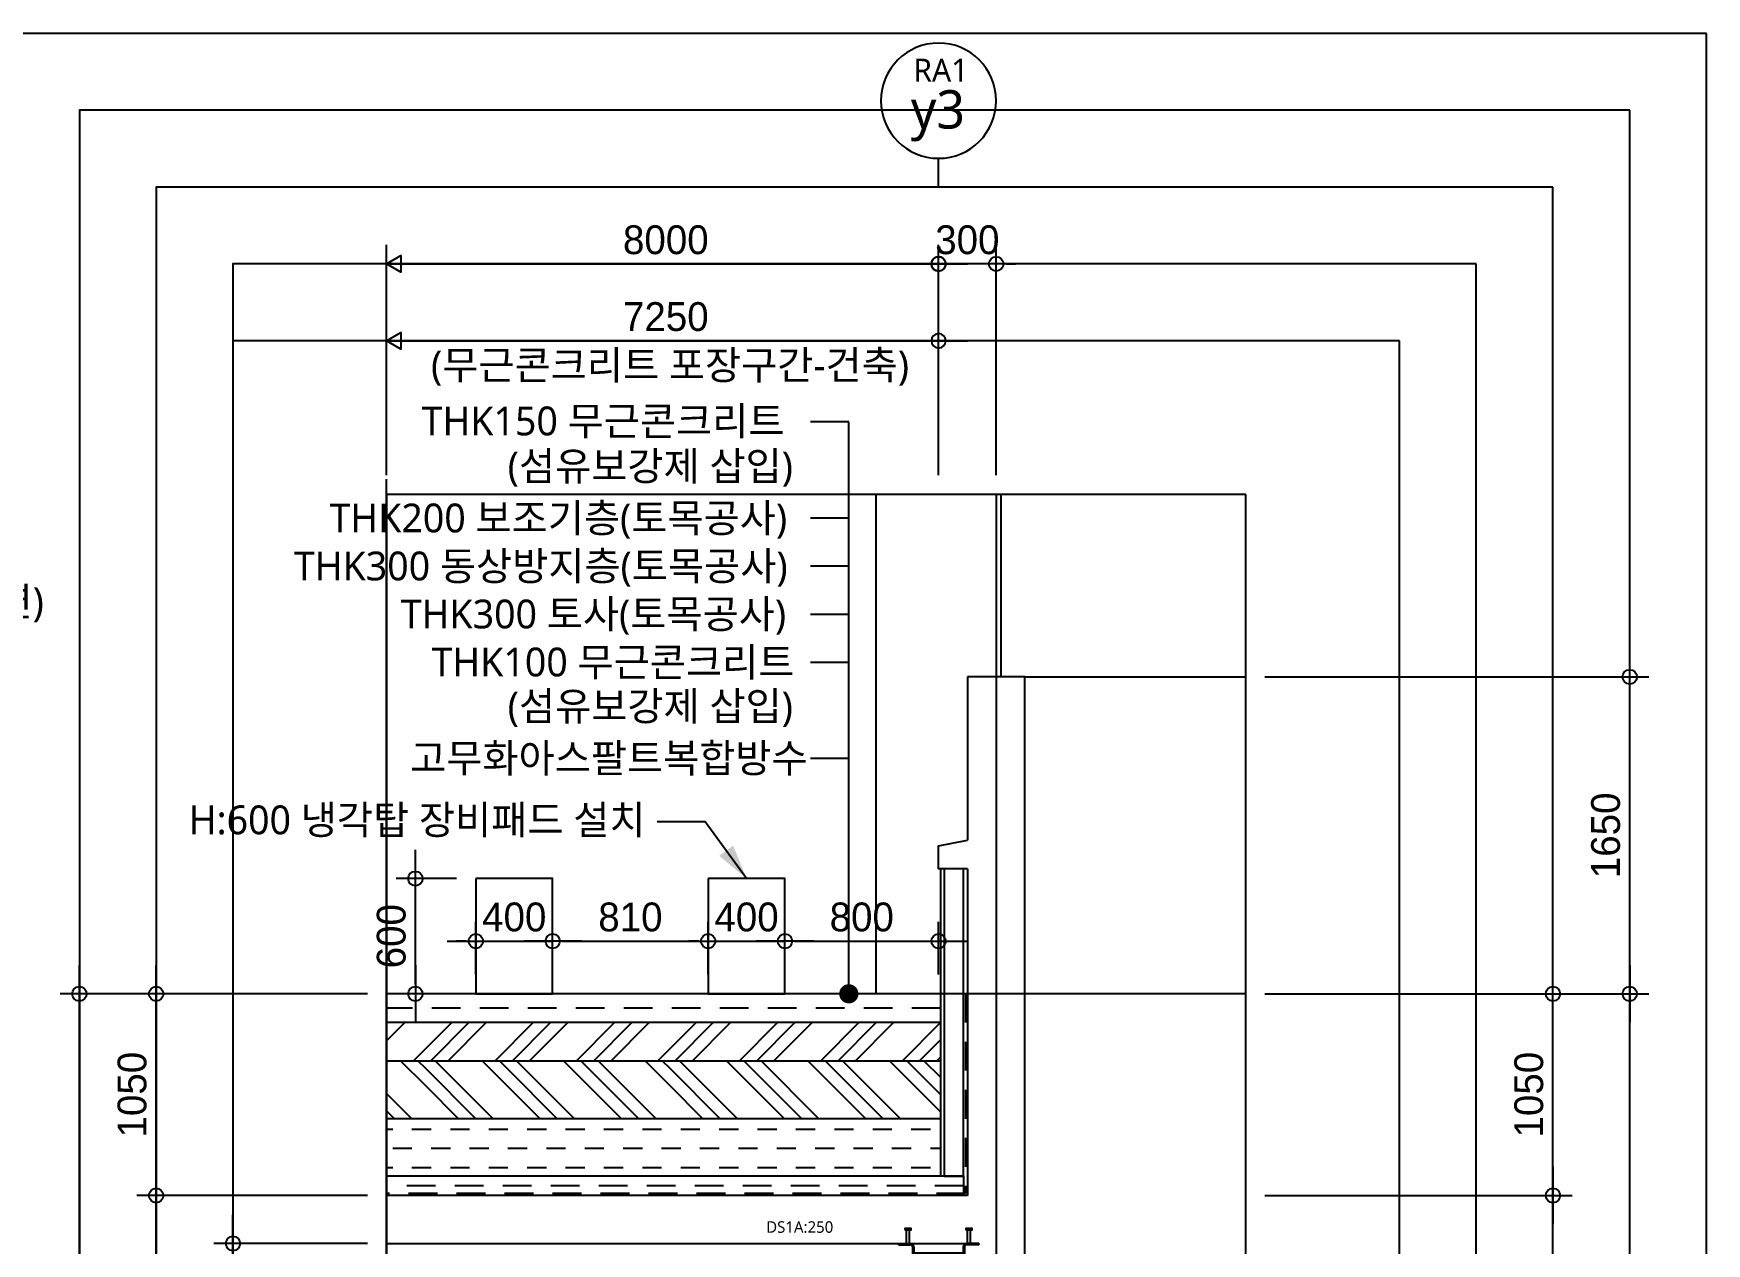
# Model space of a CAD drawing. Header units: millimetres. Extents: x 43197023 to 43466355, y 1341521 to 1420690.
# Drawn here: x 43454109 to 43462823, y 1362140 to 1368440 of the extents above; entities that cross this region are included whole.
import ezdxf
from ezdxf.enums import TextEntityAlignment as Align

# ---------------------------------------------------------------- set-up
doc = ezdxf.new("R2010")
doc.units = ezdxf.units.MM
doc.header["$LTSCALE"] = 1000
doc.header["$MEASUREMENT"] = 0
doc.header["$PDSIZE"] = -10
for name, pattern in [('CEN', [62, 60, -1, 0, -1]), ('HID', [2.5, 1.5, -1]), ('HIDDEN', [2, 1, -1])]:
    doc.linetypes.add(name, pattern=pattern)
doc.layers.get('0').update_dxf_attribs({"linetype": 'CONTINUOUS'})
doc.layers.get('Defpoints').update_dxf_attribs({"color": 171, "linetype": 'CONTINUOUS'})
for name, color, linetype in [('251', 251, 'CONTINUOUS'), ('BOLT', 6, 'CONTINUOUS'), ('cen', 1, 'CONTINUOUS'), ('Center(AR)', 30, 'CEN'), ('CON', 2, 'CONTINUOUS'), ('ELE-6', 8, 'CONTINUOUS'), ('FIN', 9, 'CONTINUOUS'), ('HAT-252', 252, 'CONTINUOUS'), ('HF', 3, 'CONTINUOUS'), ('LED', 7, 'CONTINUOUS'), ('NDIM', 7, 'CONTINUOUS'), ('plate', 8, 'CONTINUOUS'), ('STUD', 6, 'CONTINUOUS'), ('SYM', 7, 'CONTINUOUS'), ('SYM(AXIS)', 7, 'CONTINUOUS'), ('TEXT(AXIS)', 2, 'CONTINUOUS'), ('TEXT(MIN)', 7, 'CONTINUOUS'), ('WALL', 3, 'CONTINUOUS'), ('wire-meshes', 1, 'CONTINUOUS')]:
    doc.layers.add(name, color=color, linetype=linetype)
doc.styles.add('CGS', font='cgse', dxfattribs={"bigfont": 'cgs'})
doc.styles.add('TE', font='malgun_0.ttf')
doc.styles.add('나눔바른고딕', font='NanumBarunGothic.ttf')
doc.dimstyles.new('NDIM 1200', dxfattribs={"dimscale": 500, "dimtxt": 3, "dimasz": 1, "dimexe": 2, "dimexo": 2, "dimgap": 1, "dimtad": 1, "dimdec": 0, "dimdsep": 46, "dimtxsty": 'CGS', "dimblk": 'DOT0', "dimcen": 1, "dimdle": 8, "dimclrd": 2, "dimclre": 2, "dimclrt": 2, "dimadec": 0, "dimazin": 0, "dimtfac": 1, "dimtdec": 0, "dimtix": 1, "dimtmove": 2, "dimatfit": 3, "dimldrblk": 'DOT0', "dimfxl": 1, "dimtolj": 1, "dimtzin": 0, "dimlwd": -1, "dimlwe": -1, "dimarcsym": 0})

# ---------------------------------------------------------------- blocks, each defined once
blk = doc.blocks.new('*U425')
at = {"layer": 'BOLT'}
for p, q in [((-20, 0), (20, 0)), ((-20, 0), (-20, -4.5)), ((-17, 18), (17, 18)), ((20, 0), (20, -4.5)), ((-20, -4.5), (20, -4.5)), ((-18, -18.8), (-18, -6.2)), ((-13.5, -4.5), (13.5, -4.5)), ((-13.5, -20.5), (13.5, -20.5)), ((-10, -20.5), (-10, -31.2)), ((-10, -31.2), (-8, -33.2)), ((-10, -31.2), (10, -31.2)), ((-9, -18.8), (-9, -6.2)), ((-8, -33.2), (8, -33.2)), ((10, -31.2), (8, -33.2)), ((9, -18.8), (9, -6.2)), ((10, -20.5), (10, -31.2)), ((18, -18.8), (18, -6.2))]:
    blk.add_line(p, q, dxfattribs=at)
at = {"layer": 'BOLT', "linetype": 'HIDDEN'}
for p, q in [((-10, 18), (-10, 0)), ((10, 18), (10, 0))]:
    blk.add_line(p, q, dxfattribs=at)
at = {"layer": 'BOLT'}
for centre, radius, start, end in [((0, 13.3), 17.6, 15.51871, 164.48129), ((-13.5, -11.2), 6.71, 47.89655, 132.10345), ((-13.5, -13.8), 6.71, 227.89655, 312.10345), ((0, -28.7), 24.2, 68.21321, 111.78679), ((0, 3.7), 24.2, 248.21321, 291.78679), ((13.5, -11.2), 6.71, 47.89655, 132.10345), ((13.5, -13.8), 6.71, 227.89655, 312.10345)]:
    blk.add_arc(centre, radius, start, end, dxfattribs=at)
at = {"layer": 'cen'}
blk.add_line((0, 35.8), (0, -38.3), dxfattribs=at)
blk = doc.blocks.new('SB16')
at = {"layer": 'STUD'}
for p, q in [((-8, 0), (-8, 70)), ((8, 0), (8, 70))]:
    blk.add_line(p, q, dxfattribs=at)
blk.add_lwpolyline([(-14.5, 70), (-14.5, 80), (14.5, 80), (14.5, 70)], close=True, dxfattribs=at)
blk = doc.blocks.new('*U427')
at = {"layer": 'Defpoints'}
blk.add_point((0, 0), dxfattribs=at)
at = {"layer": 'HF'}
for p, q in [((-209, 0), (-147, 0)), ((-209, 0), (-209, -6)), ((209, 0), (147, 0)), ((209, 0), (209, -6)), ((-209, -6), (-147, -6)), ((-135, -18), (-135, -582)), ((-129, -18), (-129, -582)), ((129, -18), (129, -582)), ((135, -18), (135, -582)), ((209, -6), (147, -6)), ((-117, -594), (-55, -594)), ((-117, -600), (-55, -600)), ((-117, -606), (-55, -606)), ((-55, -594), (-55, -600)), ((-55, -600), (-55, -606)), ((117, -594), (55, -594)), ((55, -594), (55, -600)), ((117, -600), (55, -600)), ((55, -600), (55, -606)), ((117, -606), (55, -606)), ((-135, -618), (-135, -682)), ((-129, -618), (-129, -682)), ((-117, -694), (117, -694)), ((129, -618), (129, -682)), ((135, -618), (135, -682)), ((-117, -700), (117, -700))]:
    blk.add_line(p, q, dxfattribs=at)
for centre, radius, start, end in [((-147, -18), 18, 360, 450), ((147, -18), 18, 90, 180), ((-147, -18), 12, 360, 450), ((147, -18), 12, 90, 180), ((-117, -582), 18, 180, 270), ((-117, -618), 18, 90, 180), ((-117, -582), 12, 180, 270), ((-117, -618), 12, 90, 180), ((117, -582), 12, 270, 360), ((117, -582), 18, 270, 360), ((117, -618), 18, 0, 90), ((117, -618), 12, 0, 90), ((-117, -682), 18, 180, 270), ((-117, -682), 12, 180, 270), ((117, -682), 12, 270, 360), ((117, -682), 18, 270, 360)]:
    blk.add_arc(centre, radius, start, end, dxfattribs=at)
blk = doc.blocks.new('HG16-SEC')
at = {"layer": 'plate'}
for p, q in [((129, -50), (-129, -50)), ((129, -54), (-129, -54)), ((129, -100), (-129, -100)), ((-105, -594), (-105, -519)), ((-105, -519), (105, -519)), ((105, -594), (105, -519))]:
    blk.add_line(p, q, dxfattribs=at)
for points in [[(-105, -588), (105, -588)], [(105, -594), (-105, -594)]]:
    blk.add_lwpolyline(points, dxfattribs=at)
at = {"layer": 'BOLT', "rotation": 180}
for p in [(-80, -588), (80, -588)]:
    blk.add_blockref('*U425', p, dxfattribs=at)
at = {"layer": 'HF'}
blk.add_blockref('*U427', (0, 0), dxfattribs=at)
at = {"layer": 'STUD'}
for p in [(-159, 0), (159, 0)]:
    blk.add_blockref('SB16', p, dxfattribs=at)
at = {"layer": 'Defpoints', "style": 'TE'}
blk.add_text('HG16', height=60, dxfattribs=at).set_placement((-6.2, -393), align=Align.BOTTOM_CENTER)
at = {"layer": 'Defpoints', "style": 'TE', "width": 0.6}
blk.add_text('HF-700x270x8-A', height=60, dxfattribs=at).set_placement((-15.4, -476.3), align=Align.BOTTOM_CENTER)
blk = doc.blocks.new('DOT0')
blk.add_line((-3, 0), (3, 0))
at = {"color": 6}
blk.add_circle((0, 0), 0.75, dxfattribs=at)
blk = doc.blocks.new('*D430')
at = {"layer": 'Defpoints', "color": 0, "ltscale": 0.4, "transparency": 16777216}
for p in [(43455148.4, 1362140.2), (43455948.4, 1362140.2), (43455948.4, 1361040.2)]:
    blk.add_point(p, dxfattribs=at)
at = {"layer": 'NDIM', "ltscale": 0.4, "transparency": 16777216}
for p, q in [((43455848.4, 1362140.2), (43455048.4, 1362140.2)), ((43455148.4, 1361090.2), (43455148.4, 1362090.2)), ((43455848.4, 1361040.2), (43455048.4, 1361040.2))]:
    blk.add_line(p, q, dxfattribs=at)
at = {"layer": 'NDIM', "ltscale": 0.4, "transparency": 16777216, "xscale": 50, "yscale": 50, "zscale": 50}
for p, rotation in [((43455148.4, 1362140.2), 90), ((43455148.4, 1361040.2), 270)]:
    blk.add_blockref('DOT0', p, dxfattribs=dict(at, rotation=rotation))
at = {"layer": 'NDIM', "ltscale": 0.4, "transparency": 16777216, "insert": (43455023.4, 1361590.2), "char_height": 150, "attachment_point": 5, "rotation": 90, "style": 'CGS'}
blk.add_mtext('\\A1;1100', dxfattribs=at)
blk = doc.blocks.new('*D431')
at = {"layer": 'Defpoints', "color": 0, "ltscale": 0.4, "transparency": 16777216}
for p in [(43460423.4, 1363440.2), (43462423.4, 1363440.2), (43460423.4, 1353040.2)]:
    blk.add_point(p, dxfattribs=at)
at = {"layer": 'NDIM', "ltscale": 0.4, "transparency": 16777216}
for p, q in [((43460523.4, 1363440.2), (43462523.4, 1363440.2)), ((43462423.4, 1353090.2), (43462423.4, 1363390.2)), ((43460523.4, 1353040.2), (43462523.4, 1353040.2))]:
    blk.add_line(p, q, dxfattribs=at)
at = {"layer": 'NDIM', "ltscale": 0.4, "transparency": 16777216, "xscale": 50, "yscale": 50, "zscale": 50}
for p, rotation in [((43462423.4, 1363440.2), 90), ((43462423.4, 1353040.2), 270)]:
    blk.add_blockref('DOT0', p, dxfattribs=dict(at, rotation=rotation))
at = {"layer": 'NDIM', "ltscale": 0.4, "transparency": 16777216, "insert": (43462298.4, 1358240.2), "char_height": 150, "attachment_point": 5, "rotation": 90, "style": 'CGS'}
blk.add_mtext('\\A1;10400', dxfattribs=at)
blk = doc.blocks.new('*D432')
at = {"layer": 'Defpoints', "color": 0, "ltscale": 0.4, "transparency": 16777216}
for p in [(43460423.4, 1362390.2), (43462023.4, 1362390.2), (43460423.4, 1353040.2)]:
    blk.add_point(p, dxfattribs=at)
at = {"layer": 'NDIM', "ltscale": 0.4, "transparency": 16777216}
for p, q in [((43460523.4, 1362390.2), (43462123.4, 1362390.2)), ((43462023.4, 1353090.2), (43462023.4, 1362340.2)), ((43460523.4, 1353040.2), (43462123.4, 1353040.2))]:
    blk.add_line(p, q, dxfattribs=at)
at = {"layer": 'NDIM', "ltscale": 0.4, "transparency": 16777216, "xscale": 50, "yscale": 50, "zscale": 50}
for p, rotation in [((43462023.4, 1362390.2), 90), ((43462023.4, 1353040.2), 270)]:
    blk.add_blockref('DOT0', p, dxfattribs=dict(at, rotation=rotation))
at = {"layer": 'NDIM', "ltscale": 0.4, "transparency": 16777216, "insert": (43461898.4, 1357715.2), "char_height": 150, "attachment_point": 5, "rotation": 90, "style": 'CGS'}
blk.add_mtext('\\A1;9350', dxfattribs=at)
blk = doc.blocks.new('*D433')
at = {"layer": 'Defpoints', "color": 0, "ltscale": 0.4, "transparency": 16777216}
for p in [(43460423.4, 1363440.2), (43462023.4, 1363440.2), (43460423.4, 1362390.2)]:
    blk.add_point(p, dxfattribs=at)
at = {"layer": 'NDIM', "ltscale": 0.4, "transparency": 16777216}
for p, q in [((43460523.4, 1363440.2), (43462123.4, 1363440.2)), ((43462023.4, 1362440.2), (43462023.4, 1363390.2)), ((43460523.4, 1362390.2), (43462123.4, 1362390.2))]:
    blk.add_line(p, q, dxfattribs=at)
at = {"layer": 'NDIM', "ltscale": 0.4, "transparency": 16777216, "xscale": 50, "yscale": 50, "zscale": 50}
for p, rotation in [((43462023.4, 1363440.2), 90), ((43462023.4, 1362390.2), 270)]:
    blk.add_blockref('DOT0', p, dxfattribs=dict(at, rotation=rotation))
at = {"layer": 'NDIM', "ltscale": 0.4, "transparency": 16777216, "insert": (43461898.4, 1362915.2), "char_height": 150, "attachment_point": 5, "rotation": 90, "style": 'CGS'}
blk.add_mtext('\\A1;1050', dxfattribs=at)
blk = doc.blocks.new('*D435')
at = {"layer": 'Defpoints', "color": 0, "ltscale": 0.4, "transparency": 16777216}
for p in [(43460423.4, 1365090.2), (43462423.4, 1365090.2), (43460423.4, 1363440.2)]:
    blk.add_point(p, dxfattribs=at)
at = {"layer": 'NDIM', "ltscale": 0.4, "transparency": 16777216}
for p, q in [((43460523.4, 1365090.2), (43462523.4, 1365090.2)), ((43462423.4, 1363490.2), (43462423.4, 1365040.2)), ((43460523.4, 1363440.2), (43462523.4, 1363440.2))]:
    blk.add_line(p, q, dxfattribs=at)
at = {"layer": 'NDIM', "ltscale": 0.4, "transparency": 16777216, "xscale": 50, "yscale": 50, "zscale": 50}
for p, rotation in [((43462423.4, 1365090.2), 90), ((43462423.4, 1363440.2), 270)]:
    blk.add_blockref('DOT0', p, dxfattribs=dict(at, rotation=rotation))
at = {"layer": 'NDIM', "ltscale": 0.4, "transparency": 16777216, "insert": (43462298.4, 1364265.2), "char_height": 150, "attachment_point": 5, "rotation": 90, "style": 'CGS'}
blk.add_mtext('\\A1;1650', dxfattribs=at)
blk = doc.blocks.new('*D436')
at = {"layer": 'Defpoints', "color": 0, "ltscale": 0.4, "transparency": 16777216}
for p in [(43454348.4, 1363440.2), (43455948.4, 1363440.2), (43455948.4, 1353040.2)]:
    blk.add_point(p, dxfattribs=at)
at = {"layer": 'NDIM', "ltscale": 0.4, "transparency": 16777216}
for p, q in [((43455848.4, 1363440.2), (43454248.4, 1363440.2)), ((43454348.4, 1353090.2), (43454348.4, 1363390.2)), ((43455848.4, 1353040.2), (43454248.4, 1353040.2))]:
    blk.add_line(p, q, dxfattribs=at)
at = {"layer": 'NDIM', "ltscale": 0.4, "transparency": 16777216, "xscale": 50, "yscale": 50, "zscale": 50}
for p, rotation in [((43454348.4, 1363440.2), 90), ((43454348.4, 1353040.2), 270)]:
    blk.add_blockref('DOT0', p, dxfattribs=dict(at, rotation=rotation))
at = {"layer": 'NDIM', "ltscale": 0.4, "transparency": 16777216, "insert": (43454223.4, 1358240.2), "char_height": 150, "attachment_point": 5, "rotation": 90, "style": 'CGS'}
blk.add_mtext('\\A1;10400', dxfattribs=at)
blk = doc.blocks.new('*D437')
at = {"layer": 'Defpoints', "color": 0, "ltscale": 0.4, "transparency": 16777216}
for p in [(43454748.4, 1362390.2), (43455948.4, 1362390.2), (43455948.4, 1353040.2)]:
    blk.add_point(p, dxfattribs=at)
at = {"layer": 'NDIM', "ltscale": 0.4, "transparency": 16777216}
for p, q in [((43455848.4, 1362390.2), (43454648.4, 1362390.2)), ((43454748.4, 1353090.2), (43454748.4, 1362340.2)), ((43455848.4, 1353040.2), (43454648.4, 1353040.2))]:
    blk.add_line(p, q, dxfattribs=at)
at = {"layer": 'NDIM', "ltscale": 0.4, "transparency": 16777216, "xscale": 50, "yscale": 50, "zscale": 50}
for p, rotation in [((43454748.4, 1362390.2), 90), ((43454748.4, 1353040.2), 270)]:
    blk.add_blockref('DOT0', p, dxfattribs=dict(at, rotation=rotation))
at = {"layer": 'NDIM', "ltscale": 0.4, "transparency": 16777216, "insert": (43454623.4, 1357715.2), "char_height": 150, "attachment_point": 5, "rotation": 90, "style": 'CGS'}
blk.add_mtext('\\A1;9350', dxfattribs=at)
blk = doc.blocks.new('*D438')
at = {"layer": 'Defpoints', "color": 0, "ltscale": 0.4, "transparency": 16777216}
for p in [(43454748.4, 1363440.2), (43455948.4, 1363440.2), (43455948.4, 1362390.2)]:
    blk.add_point(p, dxfattribs=at)
at = {"layer": 'NDIM', "ltscale": 0.4, "transparency": 16777216}
for p, q in [((43455848.4, 1363440.2), (43454648.4, 1363440.2)), ((43454748.4, 1362440.2), (43454748.4, 1363390.2)), ((43455848.4, 1362390.2), (43454648.4, 1362390.2))]:
    blk.add_line(p, q, dxfattribs=at)
at = {"layer": 'NDIM', "ltscale": 0.4, "transparency": 16777216, "xscale": 50, "yscale": 50, "zscale": 50}
for p, rotation in [((43454748.4, 1363440.2), 90), ((43454748.4, 1362390.2), 270)]:
    blk.add_blockref('DOT0', p, dxfattribs=dict(at, rotation=rotation))
at = {"layer": 'NDIM', "ltscale": 0.4, "transparency": 16777216, "insert": (43454623.4, 1362915.2), "char_height": 150, "attachment_point": 5, "rotation": 90, "style": 'CGS'}
blk.add_mtext('\\A1;1050', dxfattribs=at)
blk = doc.blocks.new('A$C2F20087E')
at = {"layer": 'SYM(AXIS)'}
blk.add_line((600, 0), (600, 300), dxfattribs=at)
blk.add_circle((600, 900), 600, dxfattribs=at)
blk = doc.blocks.new('*D439')
at = {"layer": 'Defpoints', "color": 0, "ltscale": 0.4, "transparency": 16777216}
for p in [(43458823.4, 1367240.2), (43458823.4, 1366040.2), (43459123.4, 1366040.2)]:
    blk.add_point(p, dxfattribs=at)
at = {"layer": 'NDIM', "ltscale": 0.4, "transparency": 16777216}
for p, q in [((43458823.4, 1366140.2), (43458823.4, 1367340.2)), ((43459123.4, 1366140.2), (43459123.4, 1367340.2)), ((43458773.4, 1367240.2), (43458723.4, 1367240.2)), ((43459123.4, 1367240.2), (43458823.4, 1367240.2)), ((43459173.4, 1367240.2), (43459223.4, 1367240.2))]:
    blk.add_line(p, q, dxfattribs=at)
at = {"layer": 'NDIM', "ltscale": 0.4, "transparency": 16777216, "xscale": 50, "yscale": 50, "zscale": 50}
blk.add_blockref('DOT0', (43458823.4, 1367240.2), dxfattribs=at)
at = {"layer": 'NDIM', "ltscale": 0.4, "transparency": 16777216, "xscale": 50, "yscale": 50, "zscale": 50, "rotation": 180}
blk.add_blockref('DOT0', (43459123.4, 1367240.2), dxfattribs=at)
at = {"layer": 'NDIM', "ltscale": 0.4, "transparency": 16777216, "insert": (43458973.4, 1367365.2), "char_height": 150, "attachment_point": 5, "style": 'CGS'}
blk.add_mtext('\\A1;300', dxfattribs=at)
blk = doc.blocks.new('*D443')
at = {"layer": 'Defpoints', "color": 0, "ltscale": 0.4, "transparency": 16777216}
for p in [(43458023.4, 1363714.5), (43457623.4, 1363440.2), (43458023.4, 1363440.2)]:
    blk.add_point(p, dxfattribs=at)
at = {"layer": 'NDIM', "ltscale": 0.4, "transparency": 16777216}
for p, q in [((43457623.4, 1363540.2), (43457623.4, 1363814.5)), ((43458023.4, 1363540.2), (43458023.4, 1363814.5)), ((43457573.4, 1363714.5), (43457523.4, 1363714.5)), ((43457623.4, 1363714.5), (43458023.4, 1363714.5)), ((43458073.4, 1363714.5), (43458123.4, 1363714.5))]:
    blk.add_line(p, q, dxfattribs=at)
at = {"layer": 'NDIM', "ltscale": 0.4, "transparency": 16777216, "xscale": 50, "yscale": 50, "zscale": 50}
blk.add_blockref('DOT0', (43457623.4, 1363714.5), dxfattribs=at)
at = {"layer": 'NDIM', "ltscale": 0.4, "transparency": 16777216, "xscale": 50, "yscale": 50, "zscale": 50, "rotation": 180}
blk.add_blockref('DOT0', (43458023.4, 1363714.5), dxfattribs=at)
at = {"layer": 'NDIM', "ltscale": 0.4, "transparency": 16777216, "insert": (43457823.4, 1363839.5), "char_height": 150, "attachment_point": 5, "style": 'CGS'}
blk.add_mtext('\\A1;400', dxfattribs=at)
blk = doc.blocks.new('*D444')
at = {"layer": 'Defpoints', "color": 0, "ltscale": 0.4, "transparency": 16777216}
for p in [(43457623.4, 1363714.5), (43456813.4, 1363440.2), (43457623.4, 1363440.2)]:
    blk.add_point(p, dxfattribs=at)
at = {"layer": 'NDIM', "ltscale": 0.4, "transparency": 16777216}
for p, q in [((43456813.4, 1363540.2), (43456813.4, 1363814.5)), ((43457623.4, 1363540.2), (43457623.4, 1363814.5)), ((43456863.4, 1363714.5), (43457573.4, 1363714.5))]:
    blk.add_line(p, q, dxfattribs=at)
at = {"layer": 'NDIM', "ltscale": 0.4, "transparency": 16777216, "xscale": 50, "yscale": 50, "zscale": 50, "rotation": 180}
blk.add_blockref('DOT0', (43456813.4, 1363714.5), dxfattribs=at)
at = {"layer": 'NDIM', "ltscale": 0.4, "transparency": 16777216, "xscale": 50, "yscale": 50, "zscale": 50}
blk.add_blockref('DOT0', (43457623.4, 1363714.5), dxfattribs=at)
at = {"layer": 'NDIM', "ltscale": 0.4, "transparency": 16777216, "insert": (43457218.4, 1363839.5), "char_height": 150, "attachment_point": 5, "style": 'CGS'}
blk.add_mtext('\\A1;810', dxfattribs=at)
blk = doc.blocks.new('*D445')
at = {"layer": 'Defpoints', "color": 0, "ltscale": 0.4, "transparency": 16777216}
for p in [(43456813.4, 1363714.5), (43456413.4, 1363440.2), (43456813.4, 1363440.2)]:
    blk.add_point(p, dxfattribs=at)
at = {"layer": 'NDIM', "ltscale": 0.4, "transparency": 16777216}
for p, q in [((43456413.4, 1363540.2), (43456413.4, 1363814.5)), ((43456813.4, 1363540.2), (43456813.4, 1363814.5)), ((43456363.4, 1363714.5), (43456313.4, 1363714.5)), ((43456413.4, 1363714.5), (43456813.4, 1363714.5)), ((43456863.4, 1363714.5), (43456913.4, 1363714.5))]:
    blk.add_line(p, q, dxfattribs=at)
at = {"layer": 'NDIM', "ltscale": 0.4, "transparency": 16777216, "xscale": 50, "yscale": 50, "zscale": 50}
blk.add_blockref('DOT0', (43456413.4, 1363714.5), dxfattribs=at)
at = {"layer": 'NDIM', "ltscale": 0.4, "transparency": 16777216, "xscale": 50, "yscale": 50, "zscale": 50, "rotation": 180}
blk.add_blockref('DOT0', (43456813.4, 1363714.5), dxfattribs=at)
at = {"layer": 'NDIM', "ltscale": 0.4, "transparency": 16777216, "insert": (43456613.4, 1363839.5), "char_height": 150, "attachment_point": 5, "style": 'CGS'}
blk.add_mtext('\\A1;400', dxfattribs=at)
blk = doc.blocks.new('*D446')
at = {"layer": 'Defpoints', "color": 0, "ltscale": 0.4, "transparency": 16777216}
for p in [(43456098.4, 1364040.2), (43456413.4, 1364040.2), (43456413.4, 1363440.2)]:
    blk.add_point(p, dxfattribs=at)
at = {"layer": 'NDIM', "ltscale": 0.4, "transparency": 16777216}
for p, q in [((43456313.4, 1364040.2), (43455998.4, 1364040.2)), ((43456098.4, 1363490.2), (43456098.4, 1363990.2)), ((43456313.4, 1363440.2), (43455998.4, 1363440.2))]:
    blk.add_line(p, q, dxfattribs=at)
at = {"layer": 'NDIM', "ltscale": 0.4, "transparency": 16777216, "xscale": 50, "yscale": 50, "zscale": 50}
for p, rotation in [((43456098.4, 1364040.2), 90), ((43456098.4, 1363440.2), 270)]:
    blk.add_blockref('DOT0', p, dxfattribs=dict(at, rotation=rotation))
at = {"layer": 'NDIM', "ltscale": 0.4, "transparency": 16777216, "insert": (43455973.4, 1363740.2), "char_height": 150, "attachment_point": 5, "rotation": 90, "style": 'CGS'}
blk.add_mtext('\\A1;600', dxfattribs=at)
blk = doc.blocks.new('*D447')
at = {"layer": 'Defpoints', "color": 0, "ltscale": 0.4, "transparency": 16777216}
for p in [(43458823.4, 1363714.5), (43458023.4, 1363440.2), (43458823.4, 1363440.2)]:
    blk.add_point(p, dxfattribs=at)
at = {"layer": 'NDIM', "ltscale": 0.4, "transparency": 16777216}
for p, q in [((43458023.4, 1363540.2), (43458023.4, 1363814.5)), ((43458823.4, 1363540.2), (43458823.4, 1363814.5)), ((43458073.4, 1363714.5), (43458773.4, 1363714.5))]:
    blk.add_line(p, q, dxfattribs=at)
at = {"layer": 'NDIM', "ltscale": 0.4, "transparency": 16777216, "xscale": 50, "yscale": 50, "zscale": 50, "rotation": 180}
blk.add_blockref('DOT0', (43458023.4, 1363714.5), dxfattribs=at)
at = {"layer": 'NDIM', "ltscale": 0.4, "transparency": 16777216, "xscale": 50, "yscale": 50, "zscale": 50}
blk.add_blockref('DOT0', (43458823.4, 1363714.5), dxfattribs=at)
at = {"layer": 'NDIM', "ltscale": 0.4, "transparency": 16777216, "insert": (43458423.4, 1363839.5), "char_height": 150, "attachment_point": 5, "style": 'CGS'}
blk.add_mtext('\\A1;800', dxfattribs=at)

msp = doc.modelspace()

# ---------------------------------------------------------------- hatches: boundary and pattern name
at = {"layer": '251', "ltscale": 10000}
h = msp.add_hatch(dxfattribs=at)
h.set_pattern_fill('DASH', color=256, scale=800)
h.set_pattern_definition([(0, (43388680.71, 1346136.29), (100, 100), [100, -100])])
h.paths.add_polyline_path([(43458833.4, 1362490.2), (43458833.4, 1362790.2), (43455948.4, 1362790.2), (43455948.4, 1362490.2)])
at = {"layer": 'HAT-252', "ltscale": 100}
h = msp.add_hatch(dxfattribs=at)
h.set_pattern_fill('GOST_GROUND', color=256, scale=30)
h.set_pattern_definition([(45, (8309883.84, 2457099.06), (424.2640687, -3e-14), [600]), (45, (8309973.84, 2457099.06), (424.2640687, -3e-14), [600]), (45, (8310063.84, 2457099.06), (424.2640687, -3e-14), [600])])
h.paths.add_polyline_path([(43458833.4, 1363090.2), (43458833.4, 1363290.2), (43455948.4, 1363290.2), (43455948.4, 1363090.2)])
h = msp.add_hatch(dxfattribs=at)
h.set_pattern_fill('GOST_GROUND', color=256, scale=30, angle=90)
h.set_pattern_definition([(135, (43344146.15, 1337081.1), (3e-14, 424.2641), [600]), (135, (43344146.15, 1337171.1), (3e-14, 424.2641), [600]), (135, (43344146.15, 1337261.1), (3e-14, 424.2641), [600])])
h.paths.add_polyline_path([(43458833.4, 1362790.2), (43458833.4, 1363090.2), (43455948.4, 1363090.2), (43455948.4, 1362790.2)])

# ---------------------------------------------------------------- linework, layer by layer
at = {"color": 6}
for points in [[(43455948.4, 1367240.2), (43456023.4, 1367283.5), (43456023.4, 1367196.9)], [(43455948.4, 1366840.2), (43456023.4, 1366883.5), (43456023.4, 1366796.9)]]:
    msp.add_lwpolyline(points, close=True, dxfattribs=at)
at = {"layer": '251', "ltscale": 0.5}
msp.add_line((43458953.4, 1362490.2), (43458953.4, 1362400.2), dxfattribs=at)
for points in [[(43458833.4, 1363090.2), (43455948.4, 1363090.2)], [(43458833.4, 1362790.2), (43455948.4, 1362790.2)], [(43458953.4, 1362490.2), (43455948.4, 1362490.2)]]:
    msp.add_lwpolyline(points, dxfattribs=at)
at = {"layer": 'cen', "ltscale": 5}
msp.add_line((43460423.4, 1363440.2), (43455948.4, 1363440.2), dxfattribs=at)
at = {"layer": 'Center(AR)'}
msp.add_line((43459123.4, 1366040.2), (43459123.4, 1349040.2), dxfattribs=at)
at = {"layer": 'CON', "ltscale": 10000}
for p, q in [((43459273.4, 1365090.2), (43458973.4, 1365090.2)), ((43458973.4, 1365090.2), (43458973.4, 1364240.2)), ((43459273.4, 1361040.2), (43459273.4, 1365090.2)), ((43458973.4, 1364090.2), (43458973.4, 1362390.2)), ((43455948.4, 1362140.2), (43458973.4, 1362140.2))]:
    msp.add_line(p, q, dxfattribs=at)
at = {"layer": 'CON', "ltscale": 1000}
msp.add_line((43458973.4, 1362390.2), (43455948.4, 1362390.2), dxfattribs=at)
at = {"layer": 'CON'}
msp.add_lwpolyline([(43458973.4, 1364090.2), (43458823.4, 1364090.2), (43458823.4, 1364210.2), (43458973.4, 1364240.2)], dxfattribs=at)
at = {"layer": 'Defpoints', "ltscale": 10000}
for points in [[(43462823.4, 1368440.2), (43453948.4, 1368440.2), (43453948.4, 1346640.2), (43462823.4, 1346640.2)], [(43462423.4, 1368040.2), (43454348.4, 1368040.2), (43454348.4, 1347040.2), (43462423.4, 1347040.2)], [(43462023.4, 1367640.2), (43454748.4, 1367640.2), (43454748.4, 1347440.2), (43462023.4, 1347440.2)], [(43461623.4, 1367240.2), (43455148.4, 1367240.2), (43455148.4, 1347840.2), (43461623.4, 1347840.2)], [(43461223.4, 1366840.2), (43455148.4, 1366840.2), (43455148.4, 1348240.2), (43461223.4, 1348240.2)], [(43460423.4, 1366040.2), (43455948.4, 1366040.2), (43455948.4, 1349040.2), (43460423.4, 1349040.2)]]:
    msp.add_lwpolyline(points, close=True, dxfattribs=at)
at = {"layer": 'ELE-6', "ltscale": 10000}
for p, q in [((43458498.4, 1363440.2), (43458498.4, 1366040.2)), ((43459148.4, 1366040.2), (43459148.4, 1365090.2)), ((43459273.4, 1365090.2), (43460423.4, 1365090.2))]:
    msp.add_line(p, q, dxfattribs=at)
at = {"layer": 'FIN', "ltscale": 1000}
msp.add_line((43458833.4, 1364090.2), (43458833.4, 1362490.2), dxfattribs=at)
at = {"layer": 'FIN'}
for points in [[(43456413.4, 1364040.2), (43456413.4, 1363440.2), (43456813.4, 1363440.2), (43456813.4, 1364040.2)], [(43457623.4, 1364040.2), (43457623.4, 1363440.2), (43458023.4, 1363440.2), (43458023.4, 1364040.2)]]:
    msp.add_lwpolyline(points, close=True, dxfattribs=at)
for points in [[(43458833.4, 1363440.2), (43455948.4, 1363440.2)], [(43458833.4, 1363290.2), (43455948.4, 1363290.2)]]:
    msp.add_lwpolyline(points, dxfattribs=at)
at = {"layer": 'HAT-252', "linetype": 'HID', "ltscale": 0.1}
msp.add_lwpolyline([(43458963.4, 1363440.2), (43458963.4, 1362400.2), (43455948.4, 1362400.2)], dxfattribs=at)
at = {"layer": 'LED'}
msp.add_lwpolyline([(43457823.4, 1364040.2), (43457606.9, 1364336.3), (43457356.9, 1364336.3)], dxfattribs=at)
msp.add_solid([(43457823.4, 1364040.2), (43457753.5, 1364212), (43457680.8, 1364158.9)], dxfattribs=at)
at = {"layer": 'NDIM', "ltscale": 0.4}
for p, q in [((43455948.4, 1366140.2), (43455948.4, 1367340.2)), ((43458823.4, 1366140.2), (43458823.4, 1367340.2)), ((43455948.4, 1367240.2), (43458773.4, 1367240.2)), ((43455948.4, 1366840.2), (43458773.4, 1366840.2))]:
    msp.add_line(p, q, dxfattribs=at)
at = {"layer": 'SYM', "color": 8}
msp.add_lwpolyline([(43455948.4, 1348960.2), (43455948.5, 1357490.2), (43455848.4, 1357540.2), (43456048.4, 1357540.2), (43455948.4, 1357590.2), (43455948.4, 1366120.2)], dxfattribs=at)
at = {"layer": 'TEXT(MIN)', "ltscale": 10000}
for p, q in [((43458155.9, 1365917.7), (43458355.9, 1365917.7)), ((43458155.9, 1365667.7), (43458355.9, 1365667.7)), ((43458155.9, 1365417.7), (43458355.9, 1365417.7)), ((43458155.9, 1365167.7), (43458355.9, 1365167.7)), ((43458155.9, 1364667.7), (43458355.9, 1364667.7))]:
    msp.add_line(p, q, dxfattribs=at)
at = {"layer": 'WALL'}
msp.add_lwpolyline([(43458953.4, 1362490.2), (43458953.4, 1364090.2), (43458853.4, 1364090.2), (43458853.4, 1362490.2)], close=True, dxfattribs=at)
at = {"layer": 'wire-meshes', "linetype": 'HID', "ltscale": 0.1}
for points in [[(43458833.4, 1363365.2), (43455948.4, 1363365.2)], [(43458953.4, 1362440.2), (43455948.4, 1362440.2)]]:
    msp.add_lwpolyline(points, dxfattribs=at)

# ---------------------------------------------------------------- block references
at = {"xscale": -0.5000000000000027, "yscale": 0.5000000000000027, "zscale": 0.5000000000000027}
msp.add_blockref('A$C2F20087E', (43459123.4, 1367640.2), dxfattribs=at)
msp.add_blockref('HG16-SEC', (43458823.4, 1362140.2))
at = {"layer": 'NDIM', "ltscale": 0.4, "xscale": -50, "yscale": 50, "zscale": 50, "rotation": 180}
for p in [(43458823.4, 1367240.2), (43458823.4, 1366840.2)]:
    msp.add_blockref('DOT0', p, dxfattribs=at)

# ---------------------------------------------------------------- texts
at = {"layer": 'Defpoints', "style": 'TE'}
msp.add_text('DS1A:250', height=60, dxfattribs=at).set_placement((43458100.3, 1362178.1), align=Align.BOTTOM_CENTER)
at = {"layer": 'NDIM', "ltscale": 0.4, "char_height": 150, "attachment_point": 5, "style": 'CGS'}
for s, insert in [('\\A1;8000', (43457402.8, 1367365.2)), ('\\A1;7250', (43457402.8, 1366965.2))]:
    msp.add_mtext(s, dxfattribs=dict(at, insert=insert))
at = {"layer": 'TEXT(AXIS)', "style": '나눔바른고딕'}
msp.add_text('RA1', height=120, dxfattribs=at).set_placement((43458835.3, 1368249.1), align=Align.MIDDLE_CENTER)
msp.add_text('y3', height=200, dxfattribs=at).set_placement((43458820, 1368012.7), align=Align.MIDDLE)
at = {"layer": 'TEXT(MIN)', "style": '나눔바른고딕'}
for s, p in [('(무근콘크리트 포장구간-건축)', (43456180, 1366713.9)), ('THK150 무근콘크리트', (43456131, 1366422.7)), ('(섬유보강제 삽입)', (43456579.3, 1366188)), ('THK200 보조기층(토목공사)', (43455651.2, 1365917.7)), ('THK300 동상방지층(토목공사)', (43455465.7, 1365667.7)), ('THK75 글래스울 패널(C) (준불연)', (43451361, 1365482.4)), ('THK300 토사(토목공사)', (43456022.4, 1365417.7)), ('THK100 무근콘크리트', (43456182.6, 1365167.7)), ('(섬유보강제 삽입)', (43456579.3, 1364938)), ('고무화아스팔트복합방수', (43456071.1, 1364667.7))]:
    msp.add_text(s, height=150, dxfattribs=at).set_placement(p, align=Align.MIDDLE_LEFT)
msp.add_text('H:600 냉각탑 장비패드 설치', height=150, dxfattribs=at).set_placement((43457297.1, 1364345.9), align=Align.MIDDLE_RIGHT)

# ---------------------------------------------------------------- dimensions: what is measured, and where the dimension line sits
at = {"layer": 'NDIM', "ltscale": 0.4}
for base, p1, p2, angle, picture, middle in [((43458823.4, 1367240.2), (43459123.4, 1366040.2), (43458823.4, 1366040.2), 180, '*D439', (43458973.4, 1367365.2)), ((43462423.4, 1365090.2), (43460423.4, 1363440.2), (43460423.4, 1365090.2), 90, '*D435', (43462298.4, 1364265.2)), ((43456098.4, 1364040.2), (43456413.4, 1363440.2), (43456413.4, 1364040.2), 90, '*D446', (43455973.4, 1363740.2)), ((43454348.4, 1363440.2), (43455948.4, 1353040.2), (43455948.4, 1363440.2), 90, '*D436', (43454223.4, 1358240.2)), ((43454748.4, 1363440.2), (43455948.4, 1362390.2), (43455948.4, 1363440.2), 90, '*D438', (43454623.4, 1362915.2)), ((43462423.4, 1363440.2), (43460423.4, 1353040.2), (43460423.4, 1363440.2), 90, '*D431', (43462298.4, 1358240.2)), ((43462023.4, 1363440.2), (43460423.4, 1362390.2), (43460423.4, 1363440.2), 90, '*D433', (43461898.4, 1362915.2)), ((43454748.4, 1362390.2), (43455948.4, 1353040.2), (43455948.4, 1362390.2), 90, '*D437', (43454623.4, 1357715.2)), ((43462023.4, 1362390.2), (43460423.4, 1353040.2), (43460423.4, 1362390.2), 90, '*D432', (43461898.4, 1357715.2)), ((43455148.4, 1362140.2), (43455948.4, 1361040.2), (43455948.4, 1362140.2), 90, '*D430', (43455023.4, 1361590.2))]:
    dim = msp.add_linear_dim(base=base, p1=p1, p2=p2, angle=angle, dimstyle='NDIM 1200', override={"dimscale": 50, "dimclrd": 256, "dimclre": 256, "dimclrt": 256}, dxfattribs=at)
    dim.commit()
    dim.dimension.update_dxf_attribs({"geometry": picture, "text_midpoint": middle})
for base, p1, p2, picture, middle in [((43456813.4, 1363714.5), (43456413.4, 1363440.2), (43456813.4, 1363440.2), '*D445', (43456613.4, 1363839.5)), ((43457623.4, 1363714.5), (43456813.4, 1363440.2), (43457623.4, 1363440.2), '*D444', (43457218.4, 1363839.5)), ((43458023.4, 1363714.5), (43457623.4, 1363440.2), (43458023.4, 1363440.2), '*D443', (43457823.4, 1363839.5)), ((43458823.4, 1363714.5), (43458023.4, 1363440.2), (43458823.4, 1363440.2), '*D447', (43458423.4, 1363839.5))]:
    dim = msp.add_linear_dim(base=base, p1=p1, p2=p2, dimstyle='NDIM 1200', override={"dimscale": 50, "dimclrd": 256, "dimclre": 256, "dimclrt": 256}, dxfattribs=at)
    dim.commit()
    dim.dimension.update_dxf_attribs({"geometry": picture, "text_midpoint": middle})

# ---------------------------------------------------------------- leaders
at = {"layer": 'LED', "ltscale": 10000}
msp.add_leader([(43458355.9, 1363440.2), (43458355.9, 1366417.7), (43458155.9, 1366417.7)], dimstyle='NDIM 1200', override={"dimscale": 100, "dimtad": 0, "dimclrd": 256, "dimldrblk": 'Dot'}, dxfattribs=at)

doc.saveas('drawing.dxf')
